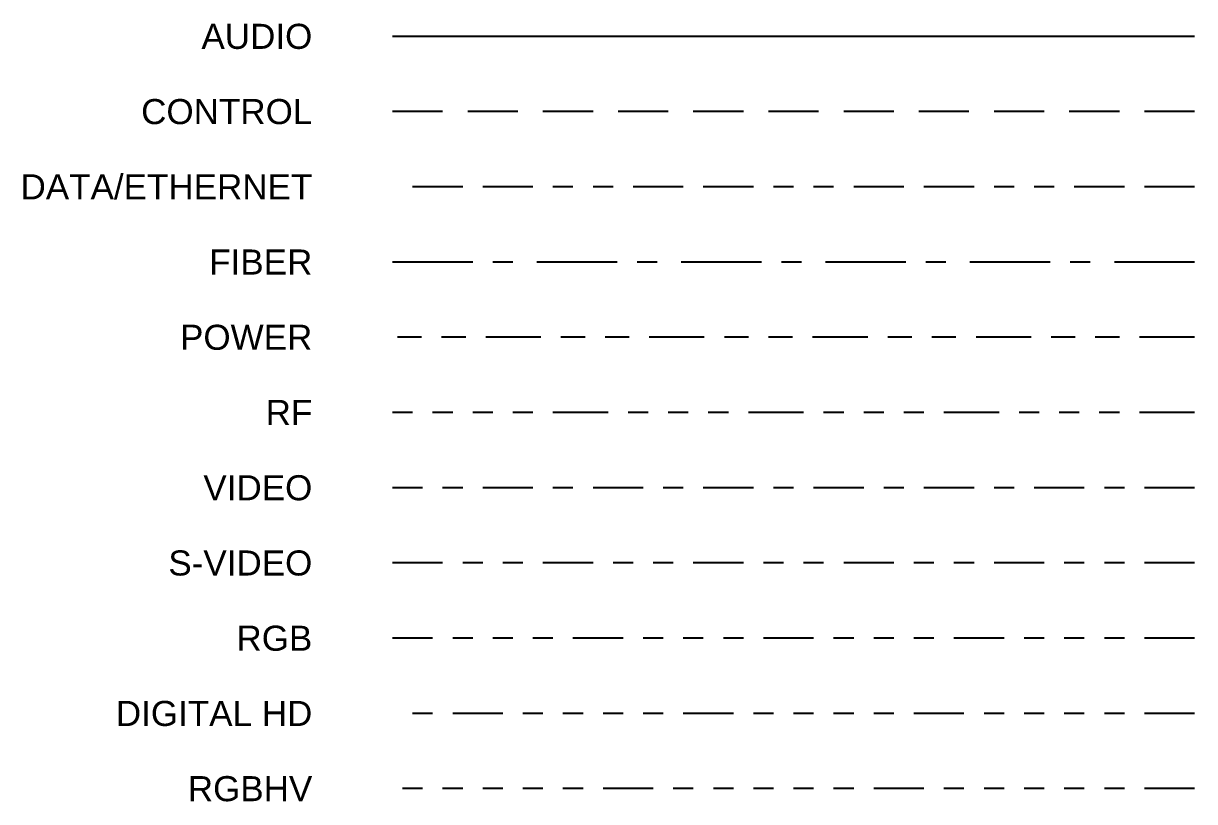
# Model space of a CAD drawing. Header units: inches. Extents: x -21 to 1517, y -4 to 60.
# Drawn here: x -20.62 to -14.78, y 25.54 to 29.42 of the extents above; entities that cross this region are included whole.
import ezdxf
from ezdxf.enums import TextEntityAlignment as Align

# ---------------------------------------------------------------- set-up
doc = ezdxf.new("R2010")
doc.units = ezdxf.units.IN
doc.header["$MEASUREMENT"] = 0
for name, pattern in [('3LVL-VID', [0.5, 0.25, -0.0625, 0, -0.0625, 0, -0.0625, 0, -0.0625]), ('4LVL-VID', [0.5625, 0.25, -0.0625, 0, -0.0625, 0, -0.0625, 0, -0.0625, 0, -0.0625]), ('5LVL-VID', [0.625, 0.25, -0.0625, 0, -0.0625, 0, -0.0625, 0, -0.0625, 0, -0.0625, 0, -0.0625]), ('ANA-AUD', [0.5, 0.25, 0.25]), ('COMP-VID', [0.375, 0.25, -0.0625, 0, -0.0625]), ('CONTROL', [0.375, 0.25, -0.125]), ('DIG-AUD', [0.815, 0.275, -0.1, 0.12, -0.1, 0.12, -0.1]), ('FIBER', [0.72, 0.4, -0.12, 0.1, -0.1]), ('RF', [0.625, 0.275, -0.0625, 0, -0.0625, 0.1, -0.0625, 0, -0.0625]), ('S-VID', [0.4375, 0.25, -0.0625, 0, -0.0625, 0, -0.0625]), ('TRIAX-VID', [0.75, 0.25, -0.0625, 0.25, -0.0625, 0, -0.0625, 0, -0.0625])]:
    doc.linetypes.add(name, pattern=pattern)
for name, color, linetype in [('SIG_AUDIO_ANALOG', 1, 'ANA-AUD'), ('SIG_CONTROL', 5, 'CONTROL'), ('SIG_DATA', 21, 'TRIAX-VID'), ('SIG_FIBER', 6, 'FIBER'), ('SIG_HD DIGITAL', 3, '4LVL-VID'), ('SIG_POWER', 40, 'DIG-AUD'), ('SIG_RF', 190, 'RF'), ('SIG_RGB', 3, '3LVL-VID'), ('SIG_RGBHV', 3, '5LVL-VID'), ('SIG_S-VIDEO', 3, 'S-VID'), ('SIG_VIDEO', 3, 'COMP-VID'), ('TEXT', 4, 'Continuous')]:
    doc.layers.add(name, color=color, linetype=linetype)
doc.styles.add('ARIAL', font='arial.ttf')

msp = doc.modelspace()

# ---------------------------------------------------------------- linework, layer by layer
at = {"layer": 'SIG_AUDIO_ANALOG'}
msp.add_lwpolyline([(-14.7792, 29.356), (-18.7792, 29.356)], dxfattribs=at)
at = {"layer": 'SIG_CONTROL'}
msp.add_lwpolyline([(-14.7792, 28.981), (-18.7792, 28.981)], dxfattribs=at)
at = {"layer": 'SIG_DATA'}
msp.add_lwpolyline([(-14.7792, 28.606), (-18.7792, 28.606)], dxfattribs=at)
at = {"layer": 'SIG_FIBER'}
msp.add_lwpolyline([(-14.7792, 28.231), (-18.7792, 28.231)], dxfattribs=at)
at = {"layer": 'SIG_HD DIGITAL'}
msp.add_lwpolyline([(-14.7792, 25.981), (-18.7792, 25.981)], dxfattribs=at)
at = {"layer": 'SIG_POWER'}
msp.add_lwpolyline([(-14.7792, 27.856), (-18.7792, 27.856)], dxfattribs=at)
at = {"layer": 'SIG_RF'}
msp.add_lwpolyline([(-14.7792, 27.481), (-18.7792, 27.481)], dxfattribs=at)
at = {"layer": 'SIG_RGB'}
msp.add_lwpolyline([(-14.7792, 26.356), (-18.7792, 26.356)], dxfattribs=at)
at = {"layer": 'SIG_RGBHV'}
msp.add_lwpolyline([(-14.7792, 25.606), (-18.7792, 25.606)], dxfattribs=at)
at = {"layer": 'SIG_S-VIDEO'}
msp.add_lwpolyline([(-14.7792, 26.731), (-18.7792, 26.731)], dxfattribs=at)
at = {"layer": 'SIG_VIDEO'}
msp.add_lwpolyline([(-14.7792, 27.106), (-18.7792, 27.106)], dxfattribs=at)

# ---------------------------------------------------------------- texts
at = {"layer": 'TEXT', "style": 'ARIAL'}
for s, p in [('AUDIO', (-19.1792, 29.356)), ('CONTROL', (-19.1792, 28.981)), ('DATA/ETHERNET', (-19.1792, 28.606)), ('FIBER', (-19.1792, 28.231)), ('POWER', (-19.1792, 27.856)), ('RF', (-19.1792, 27.481)), ('VIDEO', (-19.1792, 27.106)), ('S-VIDEO', (-19.1792, 26.731)), ('RGB', (-19.1792, 26.356)), ('DIGITAL HD', (-19.1792, 25.981)), ('RGBHV', (-19.1792, 25.606))]:
    msp.add_text(s, height=0.125, dxfattribs=at).set_placement(p, align=Align.MIDDLE_RIGHT)

doc.saveas('drawing.dxf')
